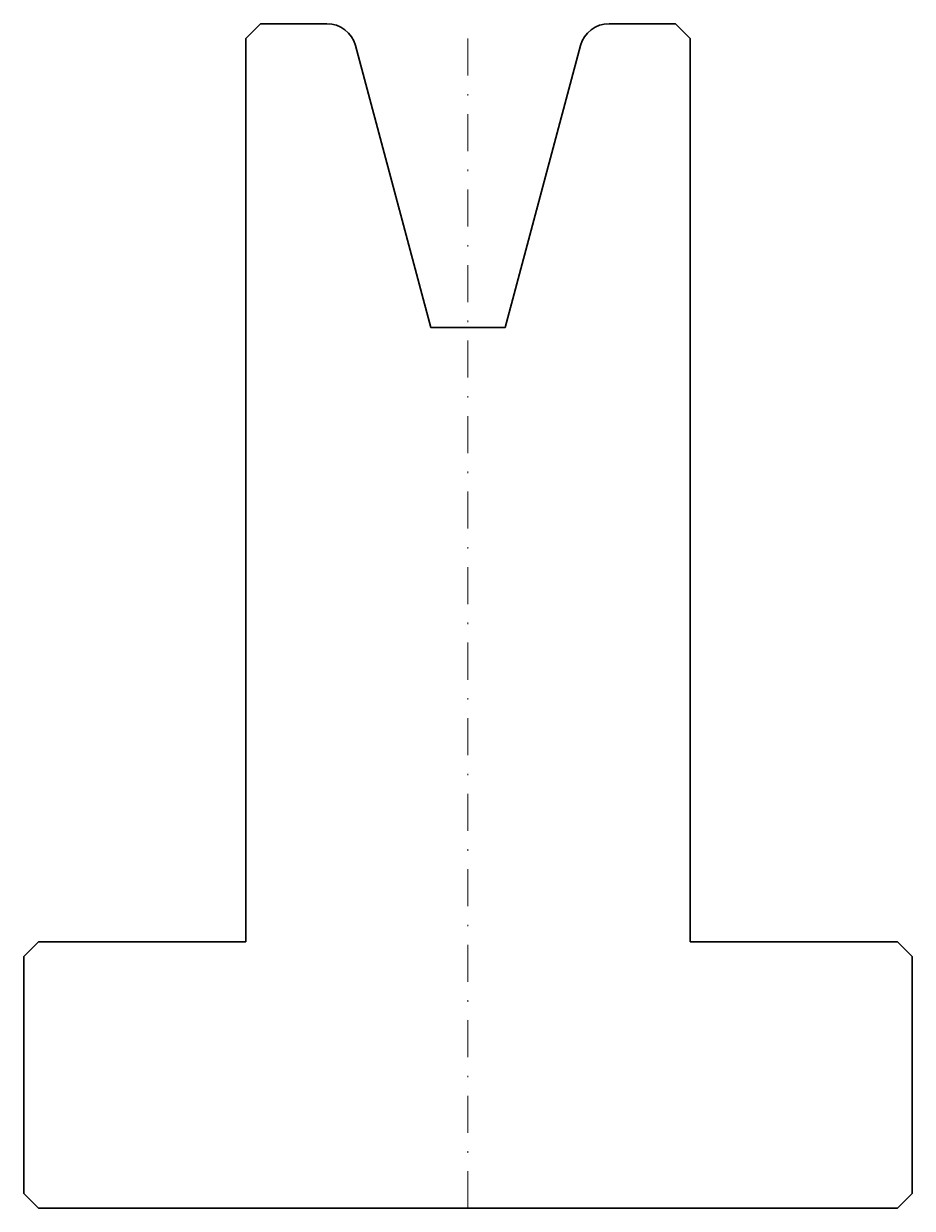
# Model space of a CAD drawing. Header units: millimetres. Extents: x -30 to 30, y -80 to 0.
import ezdxf

# ---------------------------------------------------------------- set-up
doc = ezdxf.new("R2010")
doc.units = ezdxf.units.MM
doc.header["$LTSCALE"] = 5
doc.linetypes.add('AUSGEZOGEN', pattern=[0])
doc.linetypes.add('DASHDOT', pattern=[1, 0.5, -0.25, 0, -0.25])
doc.layers.add('2', color=7, linetype='Continuous')

msp = doc.modelspace()

# ---------------------------------------------------------------- linework, layer by layer
at = {"layer": '2', "color": 7, "linetype": 'AUSGEZOGEN', "lineweight": 35}
for p, q in [((-14, 0), (-15, -1)), ((-9.535, 0), (-14, 0)), ((14, 0), (9.535, 0)), ((15, -1), (14, 0)), ((-15, -1), (-15, -62)), ((-2.5, -20.526), (-7.603, -1.482)), ((7.603, -1.482), (2.5, -20.526)), ((15, -62), (15, -1)), ((2.5, -20.526), (-2.5, -20.526)), ((-29, -62), (-30, -63)), ((-15, -62), (-29, -62)), ((29, -62), (15, -62)), ((30, -63), (29, -62)), ((-30, -63), (-30, -79)), ((30, -79), (30, -63)), ((-29, -80), (-30, -79)), ((29, -80), (30, -79)), ((-29, -80), (29, -80))]:
    msp.add_line(p, q, dxfattribs=at)
at = {"layer": '2', "color": 7, "linetype": 'DASHDOT', "lineweight": 18}
msp.add_line((0, -80), (0, 0), dxfattribs=at)
at = {"layer": '2', "color": 7, "linetype": 'AUSGEZOGEN', "lineweight": 35}
for centre, start, end in [((-9.535, -2), 15, 90), ((9.535, -2), 90, 165)]:
    msp.add_arc(centre, 2, start, end, dxfattribs=at)

doc.saveas('drawing.dxf')
